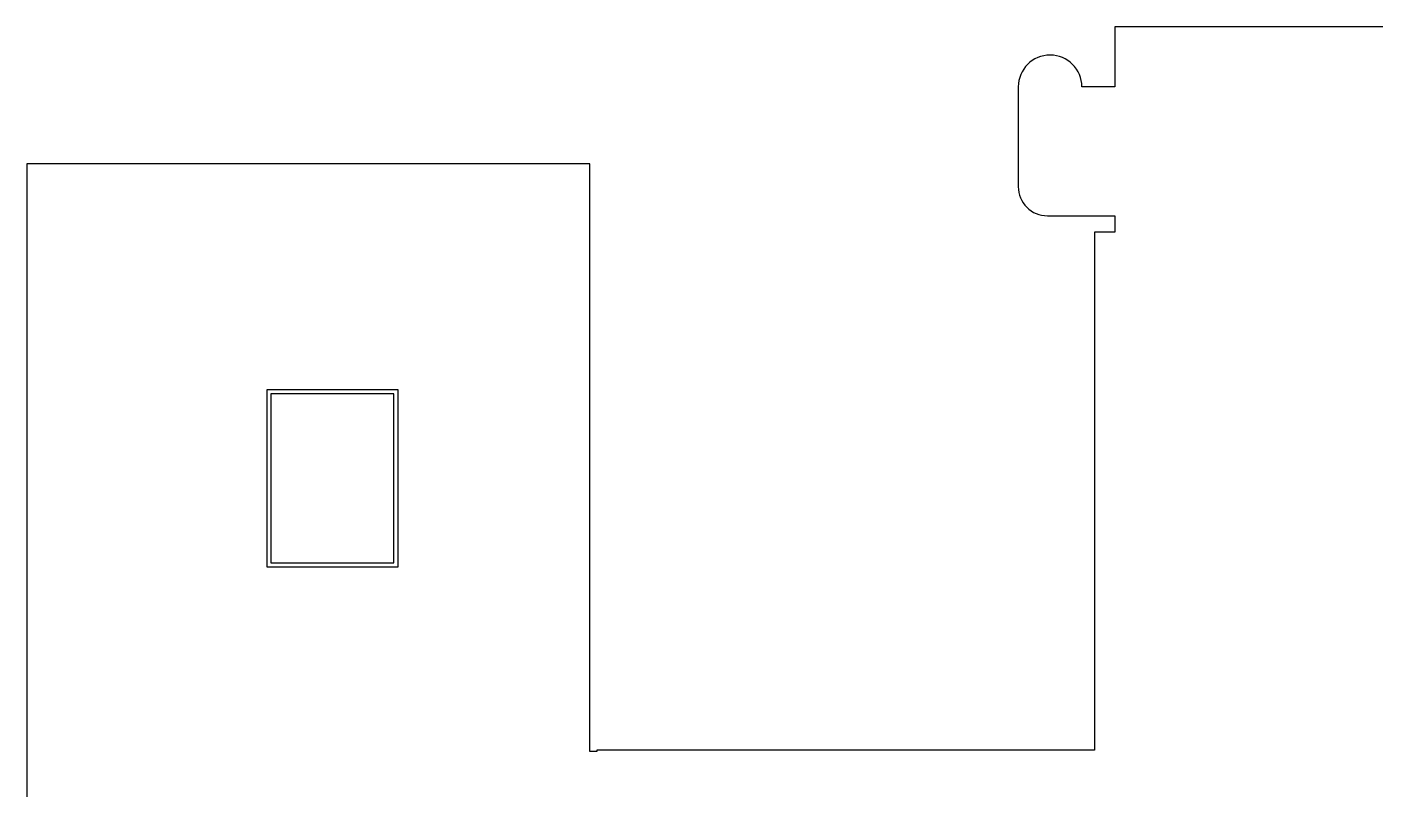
# Model space of a CAD drawing. Extents: x 2547 to 7658, y 1662 to 4736.
# Drawn here: x 2690 to 5102, y 3372 to 4736 of the extents above; entities that cross this region are included whole.
import ezdxf

# ---------------------------------------------------------------- set-up
doc = ezdxf.new("R2010")
doc.units = 0
doc.header["$MEASUREMENT"] = 0
doc.layers.add('A-ROOF-LEVL-MED', color=2, linetype='CONTINUOUS')
doc.layers.add('A-ROOF-LEVL-THICK', color=3, linetype='CONTINUOUS')

msp = doc.modelspace()

# ---------------------------------------------------------------- linework, layer by layer
at = {"layer": 'A-ROOF-LEVL-MED'}
for p, q in [((3127, 4079.2), (3127, 3777.2)), ((3347, 4079.2), (3127, 4079.2)), ((3347, 3777.2), (3347, 4079.2)), ((3127, 3777.2), (3347, 3777.2))]:
    msp.add_line(p, q, dxfattribs=at)
msp.add_lwpolyline([(5615.5, 4736.2), (4636.5, 4736.2), (4636.5, 4629), (4577.8, 4629, 1), (4464, 4629), (4464, 4450.2, 0.414214), (4516, 4398.2), (4636.5, 4398.2), (4636.5, 4369), (4600.5, 4369), (4600.5, 3441.5), (3710, 3441.5)], format="xyb", dxfattribs=at)
for points in [[(3697.5, 3439.5), (3697.5, 4491.5), (2690.5, 4491.5), (2690.5, 3323)], [(3710, 3441.5), (3710, 3439.5), (3697.5, 3439.5)]]:
    msp.add_lwpolyline(points, dxfattribs=at)
at = {"layer": 'A-ROOF-LEVL-THICK'}
for p, q in [((3354.5, 4086.8), (3119.5, 4086.8)), ((3119.5, 4086.8), (3119.5, 3769.8)), ((3354.5, 3769.8), (3354.5, 4086.8)), ((3119.5, 3769.8), (3354.5, 3769.8))]:
    msp.add_line(p, q, dxfattribs=at)

doc.saveas('drawing.dxf')
